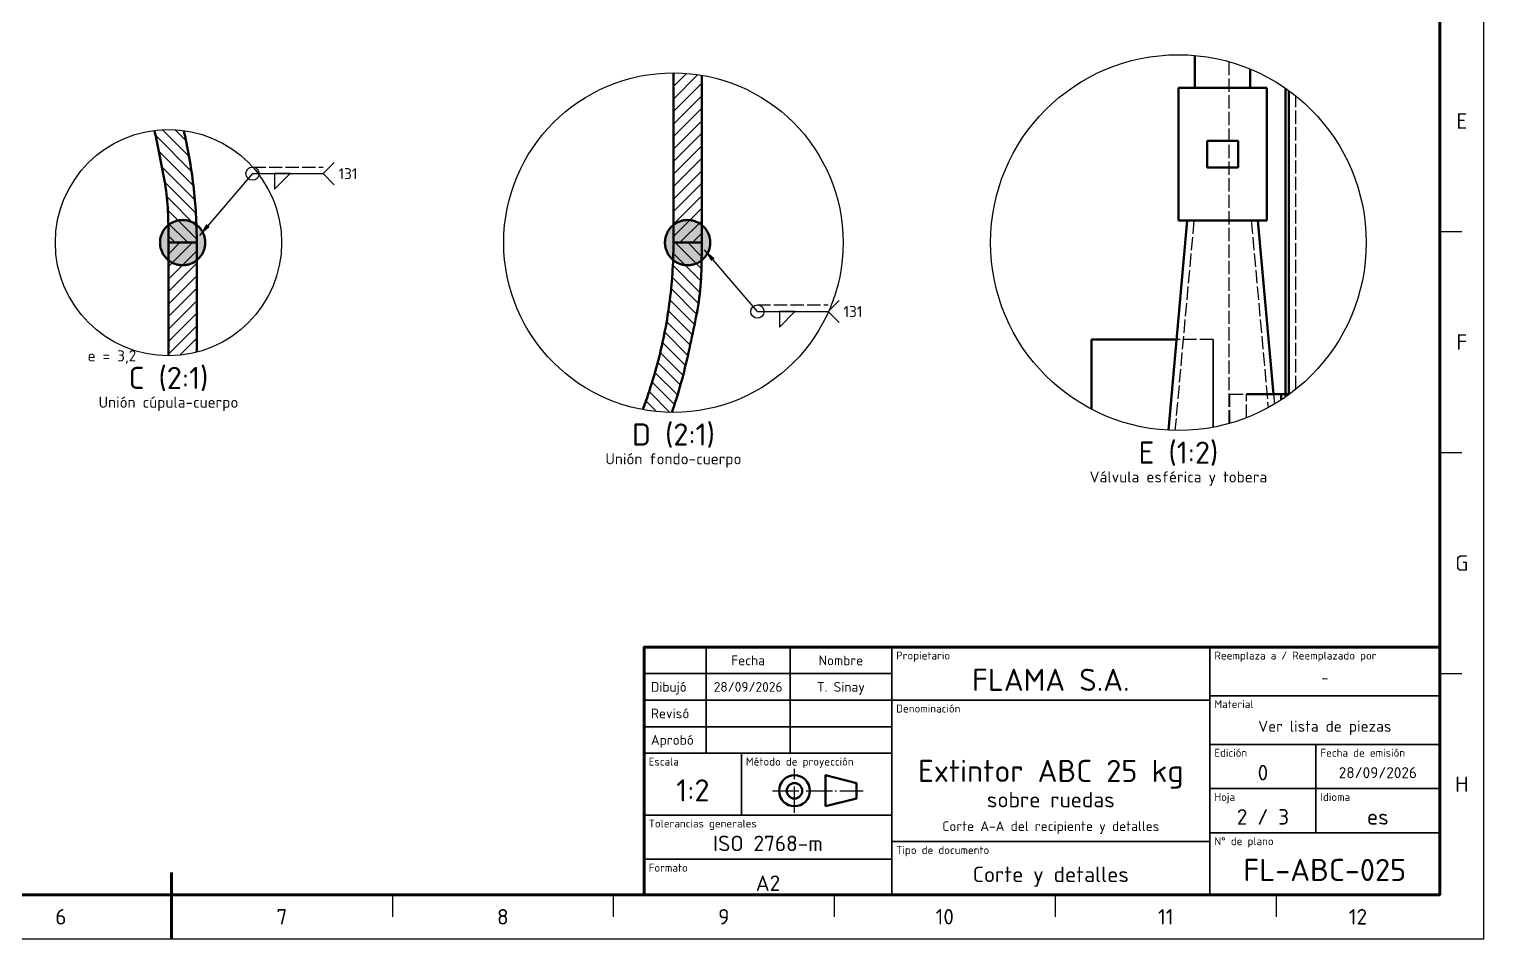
# Model space of a CAD drawing. Header units: millimetres. Extents: x 0 to 594, y 0 to 420.
# Drawn here: x 264.8 to 594, y 0 to 205.8 of the extents above; entities that cross this region are included whole.
import ezdxf
from ezdxf.enums import TextEntityAlignment as Align

# ---------------------------------------------------------------- set-up
doc = ezdxf.new("R2010")
doc.units = ezdxf.units.MM
doc.linetypes.add('ISO02-TRAZOS', pattern=[3.75, 3, -0.75])
doc.linetypes.add('ISO04-TRAZO-PUNTO', pattern=[7.625, 6, -0.75, 0.125, -0.75])
for name, color, linetype, lineweight in [('01-VISIBLE', 7, 'CONTINUOUS', 50), ('02-OCULTA', 4, 'ISO02-TRAZOS', 25), ('03-EJE', 1, 'ISO04-TRAZO-PUNTO', 25), ('05-RAYADO', 8, 'CONTINUOUS', 25), ('06-TEXTO', 7, 'CONTINUOUS', 25), ('07-RECUADRO', 7, 'CONTINUOUS', 70), ('08-FINA', 5, 'CONTINUOUS', 25), ('10-ROTULO', 7, 'CONTINUOUS', 35), ('11-TEXTO-ROTULO', 7, 'CONTINUOUS', 25), ('12-SOLDADURA', 6, 'CONTINUOUS', 25)]:
    doc.layers.add(name, color=color, linetype=linetype, lineweight=lineweight)
doc.styles.add('ISO3098', font='isocpeur.ttf')

msp = doc.modelspace()

# ---------------------------------------------------------------- hatches: boundary and pattern name
at = {"layer": '05-RAYADO'}
h = msp.add_hatch(dxfattribs=at)
h.set_pattern_fill('ANSI31', scale=0.62992)
h.paths.add_polyline_path([(417.005, 157.5), (410.605, 157.5), (410.605, 195.9), (411.547, 195.888), (412.489, 195.854), (413.43, 195.796), (414.369, 195.715), (415.306, 195.611), (416.239, 195.484), (417.005, 195.361)])
h = msp.add_hatch(dxfattribs=at)
h.set_pattern_fill('ANSI31', scale=0.62992, angle=90)
h.paths.add_polyline_path([(299.906, 182.35), (300.084, 181.561), (300.256, 180.771), (300.423, 179.98), (300.584, 179.188), (300.739, 178.394), (300.889, 177.6), (301.034, 176.804), (301.172, 176.008), (301.305, 175.21), (301.432, 174.412), (301.554, 173.612), (301.669, 172.812), (301.779, 172.011), (301.883, 171.209), (301.981, 170.407), (302.073, 169.603), (302.159, 168.799), (302.239, 167.995), (302.314, 167.19), (302.382, 166.384), (302.445, 165.578), (302.501, 164.772), (302.552, 163.965), (302.596, 163.157), (302.635, 162.35), (302.668, 161.542), (302.694, 160.734), (302.715, 159.925), (302.73, 159.117), (302.739, 158.309), (302.742, 157.5), (296.342, 157.5), (296.341, 158.284), (296.337, 159.067), (296.331, 159.851), (296.322, 160.635), (296.31, 161.418), (296.293, 162.202), (296.272, 162.985), (296.245, 163.768), (296.211, 164.551), (296.169, 165.334), (296.118, 166.116), (296.057, 166.897), (295.984, 167.677), (295.897, 168.456), (295.797, 169.233), (295.685, 170.009), (295.561, 170.783), (295.429, 171.555), (295.292, 172.327), (295.152, 173.098), (295.01, 173.869), (294.867, 174.639), (294.721, 175.409), (294.573, 176.179), (294.422, 176.948), (294.269, 177.716), (294.113, 178.484), (293.954, 179.252), (293.791, 180.018), (293.626, 180.784), (293.456, 181.549), (293.283, 182.314), (293.147, 182.899), (293.208, 182.907), (293.832, 182.977), (294.458, 183.031), (295.086, 183.069), (295.713, 183.092), (296.342, 183.1), (296.97, 183.092), (297.598, 183.069), (298.225, 183.031), (298.851, 182.977), (299.475, 182.907), (299.786, 182.865)])
h = msp.add_hatch(color=7, dxfattribs=at)
h.dxf.hatch_style = 1
h.paths.add_polyline_path([(304.646, 157.098), (304.599, 156.699), (304.52, 156.305), (304.411, 155.918), (304.272, 155.541), (304.104, 155.176), (303.907, 154.825), (303.684, 154.491), (303.435, 154.175), (303.162, 153.88), (302.867, 153.607), (302.551, 153.358), (302.217, 153.134), (301.866, 152.938), (301.501, 152.77), (301.124, 152.631), (300.737, 152.521), (300.343, 152.443), (299.943, 152.396), (299.542, 152.38), (299.14, 152.396), (298.741, 152.443), (298.346, 152.521), (297.959, 152.631), (297.582, 152.77), (297.217, 152.938), (296.866, 153.134), (296.532, 153.358), (296.216, 153.607), (295.921, 153.88), (295.648, 154.175), (295.399, 154.491), (295.176, 154.825), (294.98, 155.176), (294.811, 155.541), (294.672, 155.918), (294.563, 156.305), (294.485, 156.699), (294.437, 157.098), (294.422, 157.5), (294.437, 157.902), (294.485, 158.301), (294.563, 158.695), (294.672, 159.082), (294.811, 159.459), (294.98, 159.824), (295.176, 160.175), (295.399, 160.509), (295.648, 160.825), (295.921, 161.12), (296.216, 161.393), (296.532, 161.642), (296.866, 161.866), (297.217, 162.062), (297.582, 162.23), (297.959, 162.369), (298.346, 162.479), (298.741, 162.557), (299.14, 162.604), (299.542, 162.62), (299.943, 162.604), (300.343, 162.557), (300.737, 162.479), (301.124, 162.369), (301.501, 162.23), (301.866, 162.062), (302.217, 161.866), (302.551, 161.642), (302.867, 161.393), (303.162, 161.12), (303.435, 160.825), (303.684, 160.509), (303.907, 160.175), (304.104, 159.824), (304.272, 159.459), (304.411, 159.082), (304.52, 158.695), (304.599, 158.301), (304.646, 157.902), (304.662, 157.5)])
h = msp.add_hatch(color=7, dxfattribs=at)
h.dxf.hatch_style = 1
h.paths.add_polyline_path([(418.909, 157.098), (418.862, 156.699), (418.784, 156.305), (418.674, 155.918), (418.535, 155.541), (418.367, 155.176), (418.171, 154.825), (417.947, 154.491), (417.698, 154.175), (417.425, 153.88), (417.13, 153.607), (416.814, 153.358), (416.48, 153.134), (416.129, 152.938), (415.764, 152.77), (415.387, 152.631), (415, 152.521), (414.606, 152.443), (414.207, 152.396), (413.805, 152.38), (413.403, 152.396), (413.004, 152.443), (412.61, 152.521), (412.223, 152.631), (411.846, 152.77), (411.481, 152.938), (411.13, 153.134), (410.796, 153.358), (410.48, 153.607), (410.185, 153.88), (409.912, 154.175), (409.663, 154.491), (409.439, 154.825), (409.243, 155.176), (409.075, 155.541), (408.936, 155.918), (408.826, 156.305), (408.748, 156.699), (408.701, 157.098), (408.685, 157.5), (408.701, 157.902), (408.748, 158.301), (408.826, 158.695), (408.936, 159.082), (409.075, 159.459), (409.243, 159.824), (409.439, 160.175), (409.663, 160.509), (409.912, 160.825), (410.185, 161.12), (410.48, 161.393), (410.796, 161.642), (411.13, 161.866), (411.481, 162.062), (411.846, 162.23), (412.223, 162.369), (412.61, 162.479), (413.004, 162.557), (413.403, 162.604), (413.805, 162.62), (414.207, 162.604), (414.606, 162.557), (415, 162.479), (415.387, 162.369), (415.764, 162.23), (416.129, 162.062), (416.48, 161.866), (416.814, 161.642), (417.13, 161.393), (417.425, 161.12), (417.698, 160.825), (417.947, 160.509), (418.171, 160.175), (418.367, 159.824), (418.535, 159.459), (418.674, 159.082), (418.784, 158.695), (418.862, 158.301), (418.909, 157.902), (418.925, 157.5)])
h = msp.add_hatch(dxfattribs=at)
h.set_pattern_fill('ANSI31', scale=0.62992)
h.paths.add_polyline_path([(302.742, 157.5), (302.742, 132.715), (302.562, 132.667), (301.951, 132.522), (301.336, 132.392), (300.718, 132.277), (300.098, 132.177), (299.475, 132.093), (298.851, 132.023), (298.225, 131.969), (297.598, 131.931), (296.97, 131.908), (296.342, 131.9), (296.342, 157.5)])
h = msp.add_hatch(dxfattribs=at)
h.set_pattern_fill('ANSI31', scale=0.62992, angle=90)
h.paths.add_polyline_path([(417.004, 156.604), (417, 155.708), (416.993, 154.812), (416.982, 153.916), (416.967, 153.02), (416.948, 152.124), (416.922, 151.228), (416.89, 150.333), (416.849, 149.438), (416.799, 148.543), (416.737, 147.649), (416.661, 146.756), (416.57, 145.865), (416.462, 144.975), (416.336, 144.088), (416.193, 143.203), (416.036, 142.321), (415.869, 141.441), (415.697, 140.562), (415.522, 139.683), (415.346, 138.804), (415.167, 137.926), (414.987, 137.048), (414.804, 136.171), (414.618, 135.295), (414.428, 134.419), (414.236, 133.544), (414.04, 132.669), (413.84, 131.796), (413.636, 130.923), (413.428, 130.052), (413.215, 129.181), (412.997, 128.312), (412.774, 127.444), (412.546, 126.578), (412.311, 125.713), (412.069, 124.85), (411.821, 123.989), (411.565, 123.13), (411.3, 122.274), (411.028, 121.42), (410.748, 120.569), (410.46, 119.721), (410.244, 119.104), (409.663, 119.112), (408.721, 119.146), (407.78, 119.204), (406.841, 119.285), (405.904, 119.389), (404.971, 119.516), (404.04, 119.665), (403.659, 119.736), (403.745, 119.965), (404.045, 120.783), (404.338, 121.604), (404.625, 122.427), (404.906, 123.253), (405.181, 124.08), (405.449, 124.91), (405.711, 125.741), (405.967, 126.575), (406.215, 127.41), (406.458, 128.248), (406.694, 129.087), (406.923, 129.928), (407.146, 130.771), (407.362, 131.615), (407.572, 132.462), (407.774, 133.309), (407.971, 134.159), (408.16, 135.01), (408.343, 135.862), (408.518, 136.716), (408.687, 137.571), (408.849, 138.428), (409.004, 139.286), (409.153, 140.145), (409.294, 141.005), (409.428, 141.867), (409.555, 142.729), (409.675, 143.593), (409.787, 144.457), (409.893, 145.323), (409.991, 146.189), (410.082, 147.056), (410.166, 147.924), (410.242, 148.792), (410.311, 149.661), (410.373, 150.531), (410.427, 151.401), (410.475, 152.271), (410.515, 153.142), (410.547, 154.013), (410.572, 154.885), (410.591, 155.756), (410.601, 156.628), (410.605, 157.5), (417.005, 157.5)])
at = {"layer": '08-FINA'}
h = msp.add_hatch(color=7, dxfattribs=at)
h.dxf.hatch_style = 1
h.paths.add_polyline_path([(303.342, 159.1), (305.674, 161.052), (304.914, 161.703)])
h = msp.add_hatch(color=7, dxfattribs=at)
h.dxf.hatch_style = 1
h.paths.add_polyline_path([(417.605, 155.9), (419.178, 153.297), (419.937, 153.948)])

# ---------------------------------------------------------------- linework, layer by layer
at = {"layer": '01-VISIBLE'}
for points in [[(528.618, 199.831), (528.618, 192.5)], [(410.605, 157.5), (410.605, 195.9)], [(417.005, 157.5), (417.005, 195.361)], [(541.118, 196.77), (541.118, 192.5)], [(524.868, 162.5), (524.868, 192.5)], [(524.868, 192.5), (544.868, 192.5)], [(544.868, 162.5), (544.868, 192.5)], [(549.093, 123.2), (549.093, 192.417)], [(549.868, 123.2), (549.868, 191.866)], [(293.147, 182.899), (293.283, 182.314), (293.456, 181.549), (293.626, 180.784), (293.791, 180.018), (293.954, 179.252), (294.113, 178.484), (294.269, 177.716), (294.422, 176.948), (294.573, 176.179), (294.721, 175.409), (294.867, 174.639), (295.01, 173.869), (295.152, 173.098), (295.292, 172.327), (295.429, 171.555), (295.561, 170.783), (295.685, 170.009), (295.797, 169.233), (295.897, 168.456), (295.984, 167.677), (296.057, 166.897), (296.118, 166.116), (296.169, 165.334), (296.211, 164.551), (296.245, 163.768), (296.272, 162.985), (296.293, 162.202), (296.31, 161.418), (296.322, 160.635), (296.331, 159.851), (296.337, 159.067), (296.341, 158.284), (296.342, 157.5)], [(302.742, 157.5), (302.739, 158.309), (302.73, 159.117), (302.715, 159.925), (302.694, 160.734), (302.668, 161.542), (302.635, 162.35), (302.596, 163.157), (302.552, 163.965), (302.501, 164.772), (302.445, 165.578), (302.382, 166.384), (302.314, 167.19), (302.239, 167.995), (302.159, 168.799), (302.073, 169.603), (301.981, 170.407), (301.883, 171.209), (301.779, 172.011), (301.669, 172.812), (301.554, 173.612), (301.432, 174.412), (301.305, 175.21), (301.172, 176.008), (301.034, 176.804), (300.889, 177.6), (300.739, 178.394), (300.584, 179.188), (300.423, 179.98), (300.256, 180.771), (300.084, 181.561), (299.906, 182.35), (299.786, 182.865)], [(531.368, 180.5), (538.368, 180.5)], [(531.368, 174.5), (531.368, 180.5)], [(538.368, 174.5), (538.368, 180.5)], [(531.368, 174.5), (538.368, 174.5)], [(299.542, 162.62), (299.341, 162.616), (299.14, 162.604), (298.94, 162.585), (298.741, 162.557), (298.543, 162.522), (298.346, 162.479), (298.152, 162.428), (297.959, 162.369), (297.77, 162.304), (297.582, 162.23), (297.398, 162.15), (297.217, 162.062), (297.04, 161.967), (296.866, 161.866), (296.697, 161.757), (296.532, 161.642), (296.372, 161.521), (296.216, 161.393), (296.066, 161.26), (295.921, 161.12), (295.782, 160.975), (295.648, 160.825), (295.521, 160.67), (295.399, 160.509), (295.285, 160.345), (295.176, 160.175), (295.074, 160.002), (294.98, 159.824), (294.892, 159.644), (294.811, 159.459), (294.738, 159.272), (294.672, 159.082), (294.614, 158.89), (294.563, 158.695), (294.52, 158.499), (294.485, 158.301), (294.457, 158.102), (294.437, 157.902), (294.426, 157.701), (294.422, 157.5), (294.426, 157.299), (294.437, 157.098), (294.457, 156.898), (294.485, 156.699), (294.52, 156.501), (294.563, 156.305), (294.614, 156.11), (294.672, 155.918), (294.738, 155.728), (294.811, 155.541), (294.892, 155.356), (294.98, 155.176), (295.074, 154.998), (295.176, 154.825), (295.285, 154.655), (295.399, 154.491), (295.521, 154.33), (295.648, 154.175), (295.782, 154.025), (295.921, 153.88), (296.066, 153.74), (296.216, 153.607), (296.372, 153.479), (296.532, 153.358), (296.697, 153.243), (296.866, 153.134), (297.04, 153.033), (297.217, 152.938), (297.398, 152.85), (297.582, 152.77), (297.77, 152.696), (297.959, 152.631), (298.152, 152.572), (298.346, 152.521), (298.543, 152.478), (298.741, 152.443), (298.94, 152.415), (299.14, 152.396), (299.341, 152.384), (299.542, 152.38)], [(304.662, 157.5), (304.658, 157.701), (304.646, 157.902), (304.626, 158.102), (304.599, 158.301), (304.563, 158.499), (304.52, 158.695), (304.469, 158.89), (304.411, 159.082), (304.345, 159.272), (304.272, 159.459), (304.191, 159.644), (304.104, 159.824), (304.009, 160.002), (303.907, 160.175), (303.799, 160.345), (303.684, 160.509), (303.562, 160.67), (303.435, 160.825), (303.301, 160.975), (303.162, 161.12), (303.017, 161.26), (302.867, 161.393), (302.711, 161.521), (302.551, 161.642), (302.386, 161.757), (302.217, 161.866), (302.043, 161.967), (301.866, 162.062), (301.685, 162.15), (301.501, 162.23), (301.314, 162.304), (301.124, 162.369), (300.931, 162.428), (300.737, 162.479), (300.541, 162.522), (300.343, 162.557), (300.143, 162.585), (299.943, 162.604), (299.743, 162.616), (299.542, 162.62)], [(413.805, 162.62), (413.604, 162.616), (413.403, 162.604), (413.203, 162.585), (413.004, 162.557), (412.806, 162.522), (412.61, 162.479), (412.415, 162.428), (412.223, 162.369), (412.033, 162.304), (411.846, 162.23), (411.661, 162.15), (411.481, 162.062), (411.303, 161.967), (411.13, 161.866), (410.96, 161.757), (410.796, 161.642), (410.635, 161.521), (410.48, 161.393), (410.33, 161.26), (410.185, 161.12), (410.045, 160.975), (409.912, 160.825), (409.784, 160.67), (409.663, 160.509), (409.548, 160.345), (409.439, 160.175), (409.338, 160.002), (409.243, 159.824), (409.155, 159.644), (409.075, 159.459), (409.001, 159.272), (408.936, 159.082), (408.877, 158.89), (408.826, 158.695), (408.783, 158.499), (408.748, 158.301), (408.72, 158.102), (408.701, 157.902), (408.689, 157.701), (408.685, 157.5), (408.689, 157.299), (408.701, 157.098), (408.72, 156.898), (408.748, 156.699), (408.783, 156.501), (408.826, 156.305), (408.877, 156.11), (408.936, 155.918), (409.001, 155.728), (409.075, 155.541), (409.155, 155.356), (409.243, 155.176), (409.338, 154.998), (409.439, 154.825), (409.548, 154.655), (409.663, 154.491), (409.784, 154.33), (409.912, 154.175), (410.045, 154.025), (410.185, 153.88), (410.33, 153.74), (410.48, 153.607), (410.635, 153.479), (410.796, 153.358), (410.96, 153.243), (411.13, 153.134), (411.303, 153.033), (411.481, 152.938), (411.661, 152.85), (411.846, 152.77), (412.033, 152.696), (412.223, 152.631), (412.415, 152.572), (412.61, 152.521), (412.806, 152.478), (413.004, 152.443), (413.203, 152.415), (413.403, 152.396), (413.604, 152.384), (413.805, 152.38)], [(418.925, 157.5), (418.921, 157.701), (418.909, 157.902), (418.89, 158.102), (418.862, 158.301), (418.827, 158.499), (418.784, 158.695), (418.733, 158.89), (418.674, 159.082), (418.609, 159.272), (418.535, 159.459), (418.455, 159.644), (418.367, 159.824), (418.272, 160.002), (418.171, 160.175), (418.062, 160.345), (417.947, 160.509), (417.826, 160.67), (417.698, 160.825), (417.565, 160.975), (417.425, 161.12), (417.28, 161.26), (417.13, 161.393), (416.975, 161.521), (416.814, 161.642), (416.65, 161.757), (416.48, 161.866), (416.307, 161.967), (416.129, 162.062), (415.949, 162.15), (415.764, 162.23), (415.577, 162.304), (415.387, 162.369), (415.195, 162.428), (415, 162.479), (414.804, 162.522), (414.606, 162.557), (414.407, 162.585), (414.207, 162.604), (414.006, 162.616), (413.805, 162.62)], [(526.868, 162.5), (522.599, 115.062)], [(524.868, 162.5), (544.868, 162.5)], [(542.868, 162.5), (546.405, 123.2)], [(302.742, 157.5), (296.342, 157.5)], [(296.342, 131.9), (296.342, 157.5)], [(296.342, 157.5), (302.742, 157.5)], [(299.542, 152.38), (299.743, 152.384), (299.943, 152.396), (300.143, 152.415), (300.343, 152.443), (300.541, 152.478), (300.737, 152.521), (300.931, 152.572), (301.124, 152.631), (301.314, 152.696), (301.501, 152.77), (301.685, 152.85), (301.866, 152.938), (302.043, 153.033), (302.217, 153.134), (302.386, 153.243), (302.551, 153.358), (302.711, 153.479), (302.867, 153.607), (303.017, 153.74), (303.162, 153.88), (303.301, 154.025), (303.435, 154.175), (303.562, 154.33), (303.684, 154.491), (303.799, 154.655), (303.907, 154.825), (304.009, 154.998), (304.104, 155.176), (304.191, 155.356), (304.272, 155.541), (304.345, 155.728), (304.411, 155.918), (304.469, 156.11), (304.52, 156.305), (304.563, 156.501), (304.599, 156.699), (304.626, 156.898), (304.646, 157.098), (304.658, 157.299), (304.662, 157.5)], [(302.742, 132.715), (302.742, 157.5)], [(410.605, 157.5), (410.601, 156.628), (410.591, 155.756), (410.572, 154.885), (410.547, 154.013), (410.515, 153.142), (410.475, 152.271), (410.427, 151.401), (410.373, 150.531), (410.311, 149.661), (410.242, 148.792), (410.166, 147.924), (410.082, 147.056), (409.991, 146.189), (409.893, 145.323), (409.787, 144.457), (409.675, 143.593), (409.555, 142.729), (409.428, 141.867), (409.294, 141.005), (409.153, 140.145), (409.004, 139.286), (408.849, 138.428), (408.687, 137.571), (408.518, 136.716), (408.343, 135.862), (408.16, 135.01), (407.971, 134.159), (407.774, 133.309), (407.572, 132.462), (407.362, 131.615), (407.146, 130.771), (406.923, 129.928), (406.694, 129.087), (406.458, 128.248), (406.215, 127.41), (405.967, 126.575), (405.711, 125.741), (405.449, 124.91), (405.181, 124.08), (404.906, 123.253), (404.625, 122.427), (404.338, 121.604), (404.045, 120.783), (403.745, 119.965), (403.659, 119.736)], [(410.244, 119.104), (410.46, 119.721), (410.748, 120.569), (411.028, 121.42), (411.3, 122.274), (411.565, 123.13), (411.821, 123.989), (412.069, 124.85), (412.311, 125.713), (412.546, 126.578), (412.774, 127.444), (412.997, 128.312), (413.215, 129.181), (413.428, 130.052), (413.636, 130.923), (413.84, 131.796), (414.04, 132.669), (414.236, 133.544), (414.428, 134.419), (414.618, 135.295), (414.804, 136.171), (414.987, 137.048), (415.167, 137.926), (415.346, 138.804), (415.522, 139.683), (415.697, 140.562), (415.869, 141.441), (416.036, 142.321), (416.193, 143.203), (416.336, 144.088), (416.462, 144.975), (416.57, 145.865), (416.661, 146.756), (416.737, 147.649), (416.799, 148.543), (416.849, 149.438), (416.89, 150.333), (416.922, 151.228), (416.948, 152.124), (416.967, 153.02), (416.982, 153.916), (416.993, 154.812), (417, 155.708), (417.004, 156.604), (417.005, 157.5)], [(417.005, 157.5), (410.605, 157.5)], [(417.005, 157.5), (410.605, 157.5)], [(413.805, 152.38), (414.006, 152.384), (414.207, 152.396), (414.407, 152.415), (414.606, 152.443), (414.804, 152.478), (415, 152.521), (415.195, 152.572), (415.387, 152.631), (415.577, 152.696), (415.764, 152.77), (415.949, 152.85), (416.129, 152.938), (416.307, 153.033), (416.48, 153.134), (416.65, 153.243), (416.814, 153.358), (416.975, 153.479), (417.13, 153.607), (417.28, 153.74), (417.425, 153.88), (417.565, 154.025), (417.698, 154.175), (417.826, 154.33), (417.947, 154.491), (418.062, 154.655), (418.171, 154.825), (418.272, 154.998), (418.367, 155.176), (418.455, 155.356), (418.535, 155.541), (418.609, 155.728), (418.674, 155.918), (418.733, 156.11), (418.784, 156.305), (418.827, 156.501), (418.862, 156.699), (418.89, 156.898), (418.909, 157.098), (418.921, 157.299), (418.925, 157.5)], [(505.243, 119.806), (505.243, 119.825), (505.243, 120.2), (505.243, 120.575), (505.243, 120.95), (505.243, 121.325), (505.243, 121.7), (505.243, 122.075), (505.243, 122.45), (505.243, 122.825), (505.243, 123.2), (505.243, 123.575), (505.243, 123.95), (505.243, 124.325), (505.243, 124.7), (505.243, 125.075), (505.243, 125.45), (505.243, 125.825), (505.243, 126.2), (505.243, 126.575), (505.243, 126.95), (505.243, 127.325), (505.243, 127.7), (505.243, 128.075), (505.243, 128.45), (505.243, 128.825), (505.243, 129.2), (505.243, 129.575), (505.243, 129.95), (505.243, 130.325), (505.243, 130.7), (505.243, 131.075), (505.243, 131.45), (505.243, 131.825), (505.243, 132.2), (505.243, 132.575), (505.243, 132.95), (505.243, 133.325), (505.243, 133.7), (505.243, 134.075), (505.243, 134.45), (505.243, 134.825), (505.243, 135.2), (505.243, 135.575)], [(524.445, 135.575), (505.243, 135.575)], [(540.243, 123.2), (548.143, 123.2)], [(548.143, 123.2), (548.394, 123.2), (548.645, 123.2), (548.896, 123.2), (549.147, 123.2), (549.397, 123.2), (549.648, 123.2), (549.899, 123.2), (549.959, 123.2)], [(548.143, 121.944), (548.143, 123.2)]]:
    msp.add_lwpolyline(points, dxfattribs=at)
msp.add_lwpolyline([(445, 30), (452, 31.75), (452, 35.25), (445, 37)], close=True, dxfattribs=at)
for radius in [3.5, 1.75]:
    msp.add_circle((438, 33.5), radius, dxfattribs=at)
at = {"layer": '02-OCULTA'}
for points in [[(536.393, 116.595), (536.393, 198.405)], [(524.868, 162.5), (524.868, 192.5)], [(524.868, 192.5), (544.868, 192.5)], [(541.118, 192.5), (540.868, 192.5), (540.618, 192.5), (540.368, 192.5), (540.118, 192.5), (539.868, 192.5), (539.618, 192.5), (539.368, 192.5), (539.118, 192.5), (538.868, 192.5), (538.618, 192.5), (538.368, 192.5), (538.118, 192.5), (537.868, 192.5), (537.618, 192.5), (537.368, 192.5), (537.118, 192.5), (536.868, 192.5), (536.618, 192.5), (536.368, 192.5), (536.118, 192.5), (535.868, 192.5), (535.618, 192.5), (535.368, 192.5), (535.118, 192.5), (534.868, 192.5), (534.618, 192.5), (534.368, 192.5), (534.118, 192.5), (533.868, 192.5), (533.618, 192.5), (533.368, 192.5), (533.118, 192.5), (532.868, 192.5), (532.618, 192.5), (532.368, 192.5), (532.118, 192.5), (531.868, 192.5), (531.618, 192.5), (531.368, 192.5), (531.118, 192.5), (530.868, 192.5), (530.618, 192.5), (530.368, 192.5), (530.118, 192.5), (529.868, 192.5), (529.618, 192.5), (529.368, 192.5), (529.118, 192.5), (528.868, 192.5), (528.618, 192.5)], [(528.618, 192.5), (528.868, 192.5), (529.118, 192.5), (529.368, 192.5), (529.618, 192.5), (529.868, 192.5), (530.118, 192.5), (530.368, 192.5), (530.618, 192.5), (530.868, 192.5), (531.118, 192.5), (531.368, 192.5), (531.618, 192.5), (531.868, 192.5), (532.118, 192.5), (532.368, 192.5), (532.618, 192.5), (532.868, 192.5), (533.118, 192.5), (533.368, 192.5), (533.618, 192.5), (533.868, 192.5), (534.118, 192.5), (534.368, 192.5), (534.618, 192.5), (534.868, 192.5), (535.118, 192.5), (535.368, 192.5), (535.618, 192.5), (535.868, 192.5), (536.118, 192.5), (536.368, 192.5), (536.618, 192.5), (536.868, 192.5), (537.118, 192.5), (537.368, 192.5), (537.618, 192.5), (537.868, 192.5), (538.118, 192.5), (538.368, 192.5), (538.618, 192.5), (538.868, 192.5), (539.118, 192.5), (539.368, 192.5), (539.618, 192.5), (539.868, 192.5), (540.118, 192.5), (540.368, 192.5), (540.618, 192.5), (540.868, 192.5), (541.118, 192.5)], [(544.868, 162.5), (544.868, 192.5)], [(551.468, 124.358), (551.468, 190.642)], [(531.368, 180.5), (538.368, 180.5)], [(531.368, 174.5), (531.368, 180.5)], [(538.368, 174.5), (538.368, 180.5)], [(531.368, 174.5), (538.368, 174.5)], [(528.368, 162.5), (524.094, 115.01)], [(524.868, 162.5), (544.868, 162.5)], [(526.868, 162.5), (527.118, 162.5), (527.368, 162.5), (527.618, 162.5), (527.868, 162.5), (528.118, 162.5), (528.368, 162.5), (528.618, 162.5), (528.868, 162.5), (529.118, 162.5), (529.368, 162.5), (529.618, 162.5), (529.868, 162.5), (530.118, 162.5), (530.368, 162.5), (530.618, 162.5), (530.868, 162.5), (531.118, 162.5), (531.368, 162.5), (531.618, 162.5), (531.868, 162.5), (532.118, 162.5), (532.368, 162.5), (532.618, 162.5), (532.868, 162.5), (533.118, 162.5), (533.368, 162.5), (533.618, 162.5), (533.868, 162.5), (534.118, 162.5), (534.368, 162.5), (534.618, 162.5), (534.868, 162.5), (535.118, 162.5), (535.368, 162.5), (535.618, 162.5), (535.868, 162.5), (536.118, 162.5), (536.368, 162.5), (536.618, 162.5), (536.868, 162.5), (537.118, 162.5), (537.368, 162.5), (537.618, 162.5), (537.868, 162.5), (538.118, 162.5), (538.368, 162.5), (538.618, 162.5), (538.868, 162.5), (539.118, 162.5), (539.368, 162.5), (539.618, 162.5), (539.868, 162.5), (540.118, 162.5), (540.368, 162.5), (540.618, 162.5), (540.868, 162.5), (541.118, 162.5), (541.368, 162.5), (541.618, 162.5), (541.868, 162.5), (542.118, 162.5), (542.368, 162.5), (542.618, 162.5), (542.868, 162.5)], [(542.868, 162.5), (542.618, 162.5), (542.368, 162.5), (542.118, 162.5), (541.868, 162.5), (541.618, 162.5), (541.368, 162.5), (541.118, 162.5), (540.868, 162.5), (540.618, 162.5), (540.368, 162.5), (540.118, 162.5), (539.868, 162.5), (539.618, 162.5), (539.368, 162.5), (539.118, 162.5), (538.868, 162.5), (538.618, 162.5), (538.368, 162.5), (538.118, 162.5), (537.868, 162.5), (537.618, 162.5), (537.368, 162.5), (537.118, 162.5), (536.868, 162.5), (536.618, 162.5), (536.368, 162.5), (536.118, 162.5), (535.868, 162.5), (535.618, 162.5), (535.368, 162.5), (535.118, 162.5), (534.868, 162.5), (534.618, 162.5), (534.368, 162.5), (534.118, 162.5), (533.868, 162.5), (533.618, 162.5), (533.368, 162.5), (533.118, 162.5), (532.868, 162.5), (532.618, 162.5), (532.368, 162.5), (532.118, 162.5), (531.868, 162.5), (531.618, 162.5), (531.368, 162.5), (531.118, 162.5), (530.868, 162.5), (530.618, 162.5), (530.368, 162.5), (530.118, 162.5), (529.868, 162.5), (529.618, 162.5), (529.368, 162.5), (529.118, 162.5), (528.868, 162.5), (528.618, 162.5), (528.368, 162.5), (528.118, 162.5), (527.868, 162.5), (527.618, 162.5), (527.368, 162.5), (527.118, 162.5), (526.868, 162.5)], [(528.368, 162.5), (528.618, 162.5), (528.868, 162.5), (529.118, 162.5), (529.368, 162.5), (529.618, 162.5), (529.868, 162.5), (530.118, 162.5), (530.368, 162.5), (530.618, 162.5), (530.868, 162.5), (531.118, 162.5), (531.368, 162.5), (531.618, 162.5), (531.868, 162.5), (532.118, 162.5), (532.368, 162.5), (532.618, 162.5), (532.868, 162.5), (533.118, 162.5), (533.368, 162.5), (533.618, 162.5), (533.868, 162.5), (534.118, 162.5), (534.368, 162.5), (534.618, 162.5), (534.868, 162.5), (535.118, 162.5), (535.368, 162.5), (535.618, 162.5), (535.868, 162.5), (536.118, 162.5), (536.368, 162.5), (536.618, 162.5), (536.868, 162.5), (537.118, 162.5), (537.368, 162.5), (537.618, 162.5), (537.868, 162.5), (538.118, 162.5), (538.368, 162.5), (538.618, 162.5), (538.868, 162.5), (539.118, 162.5), (539.368, 162.5), (539.618, 162.5), (539.868, 162.5), (540.118, 162.5), (540.368, 162.5), (540.618, 162.5), (540.868, 162.5), (541.118, 162.5), (541.368, 162.5)], [(541.368, 162.5), (541.118, 162.5), (540.868, 162.5), (540.618, 162.5), (540.368, 162.5), (540.118, 162.5), (539.868, 162.5), (539.618, 162.5), (539.368, 162.5), (539.118, 162.5), (538.868, 162.5), (538.618, 162.5), (538.368, 162.5), (538.118, 162.5), (537.868, 162.5), (537.618, 162.5), (537.368, 162.5), (537.118, 162.5), (536.868, 162.5), (536.618, 162.5), (536.368, 162.5), (536.118, 162.5), (535.868, 162.5), (535.618, 162.5), (535.368, 162.5), (535.118, 162.5), (534.868, 162.5), (534.618, 162.5), (534.368, 162.5), (534.118, 162.5), (533.868, 162.5), (533.618, 162.5), (533.368, 162.5), (533.118, 162.5), (532.868, 162.5), (532.618, 162.5), (532.368, 162.5), (532.118, 162.5), (531.868, 162.5), (531.618, 162.5), (531.368, 162.5), (531.118, 162.5), (530.868, 162.5), (530.618, 162.5), (530.368, 162.5), (530.118, 162.5), (529.868, 162.5), (529.618, 162.5), (529.368, 162.5), (529.118, 162.5), (528.868, 162.5), (528.618, 162.5), (528.368, 162.5)], [(541.368, 162.5), (545.178, 120.17)], [(505.243, 135.575), (505.243, 135.2), (505.243, 134.825), (505.243, 134.45), (505.243, 134.075), (505.243, 133.7), (505.243, 133.325), (505.243, 132.95), (505.243, 132.575), (505.243, 132.2), (505.243, 131.825), (505.243, 131.45), (505.243, 131.075), (505.243, 130.7), (505.243, 130.325), (505.243, 129.95), (505.243, 129.575), (505.243, 129.2), (505.243, 128.825), (505.243, 128.45), (505.243, 128.075), (505.243, 127.7), (505.243, 127.325), (505.243, 126.95), (505.243, 126.575), (505.243, 126.2), (505.243, 125.825), (505.243, 125.45), (505.243, 125.075), (505.243, 124.7), (505.243, 124.325), (505.243, 123.95), (505.243, 123.575), (505.243, 123.2), (505.243, 122.825), (505.243, 122.45), (505.243, 122.075), (505.243, 121.7), (505.243, 121.325), (505.243, 120.95), (505.243, 120.575), (505.243, 120.2), (505.243, 119.825), (505.243, 119.806)], [(532.743, 135.575), (524.445, 135.575)], [(532.743, 115.739), (532.743, 115.805), (532.743, 116.055), (532.743, 116.305), (532.743, 116.555), (532.743, 116.806), (532.743, 117.056), (532.743, 117.306), (532.743, 117.557), (532.743, 117.807), (532.743, 118.057), (532.743, 118.307), (532.743, 118.558), (532.743, 118.808), (532.743, 119.058), (532.743, 119.308), (532.743, 119.559), (532.743, 119.809), (532.743, 120.059), (532.743, 120.309), (532.743, 120.56), (532.743, 120.81), (532.743, 121.06), (532.743, 121.31), (532.743, 121.561), (532.743, 121.811), (532.743, 122.061), (532.743, 122.311), (532.743, 122.562), (532.743, 122.812), (532.743, 123.062), (532.743, 123.312), (532.743, 123.563), (532.743, 123.813), (532.743, 124.063), (532.743, 124.313), (532.743, 124.564), (532.743, 124.814), (532.743, 125.064), (532.743, 125.314), (532.743, 125.565), (532.743, 125.815), (532.743, 126.065), (532.743, 126.315), (532.743, 126.566), (532.743, 126.816), (532.743, 127.066), (532.743, 127.317), (532.743, 127.567), (532.743, 127.817), (532.743, 128.067), (532.743, 128.318), (532.743, 128.568), (532.743, 128.818), (532.743, 129.068), (532.743, 129.319), (532.743, 129.569), (532.743, 129.819), (532.743, 130.069), (532.743, 130.32), (532.743, 130.57), (532.743, 130.82), (532.743, 131.07), (532.743, 131.321), (532.743, 131.571), (532.743, 131.821), (532.743, 132.071), (532.743, 132.322), (532.743, 132.572), (532.743, 132.822), (532.743, 133.072), (532.743, 133.323), (532.743, 133.573), (532.743, 133.823), (532.743, 134.073), (532.743, 134.324), (532.743, 134.574), (532.743, 134.824), (532.743, 135.074), (532.743, 135.325), (532.743, 135.575)], [(532.743, 135.575), (532.743, 135.2), (532.743, 134.825), (532.743, 134.45), (532.743, 134.075), (532.743, 133.7), (532.743, 133.325), (532.743, 132.95), (532.743, 132.575), (532.743, 132.2), (532.743, 131.825), (532.743, 131.45), (532.743, 131.075), (532.743, 130.7), (532.743, 130.325), (532.743, 129.95), (532.743, 129.575), (532.743, 129.2), (532.743, 128.825), (532.743, 128.45), (532.743, 128.075), (532.743, 127.7), (532.743, 127.325), (532.743, 126.95), (532.743, 126.575), (532.743, 126.2), (532.743, 125.825), (532.743, 125.45), (532.743, 125.075), (532.743, 124.7), (532.743, 124.325), (532.743, 123.95), (532.743, 123.575), (532.743, 123.2), (532.743, 122.825), (532.743, 122.45), (532.743, 122.075), (532.743, 121.7), (532.743, 121.325), (532.743, 120.95), (532.743, 120.575), (532.743, 120.2), (532.743, 119.825), (532.743, 119.45), (532.743, 119.075), (532.743, 118.7), (532.743, 118.325), (532.743, 117.95), (532.743, 117.575), (532.743, 117.2), (532.743, 116.825), (532.743, 116.45), (532.743, 116.075), (532.743, 115.739)], [(536.493, 123.2), (548.993, 123.2)], [(536.493, 123.2), (540.243, 123.2)], [(536.493, 116.624), (536.493, 123.2)], [(536.493, 116.624), (536.493, 123.2)], [(540.243, 117.88), (540.243, 123.2)], [(540.243, 117.88), (540.243, 123.2)], [(546.405, 123.2), (546.605, 120.981)], [(549.959, 123.2), (549.693, 123.2), (549.343, 123.2), (548.993, 123.2)], [(548.993, 122.515), (548.993, 123.2)], [(548.993, 122.515), (548.993, 123.2)], [(549.093, 122.583), (549.093, 123.2)], [(549.868, 123.134), (549.868, 123.2)]]:
    msp.add_lwpolyline(points, dxfattribs=at)
at = {"layer": '03-EJE'}
for p, q in [((438, 28.5), (438, 38.5)), ((433, 33.5), (453.5, 33.5))]:
    msp.add_line(p, q, dxfattribs=at)
at = {"layer": '07-RECUADRO'}
msp.add_line((297, 0), (297, 15), dxfattribs=at)
for points in [[(20, 10), (584, 10), (584, 410), (20, 410)], [(404, 10), (584, 10), (584, 66), (404, 66)]]:
    msp.add_lwpolyline(points, close=True, dxfattribs=at)
at = {"layer": '08-FINA'}
for p, q in [((584, 160), (589, 160)), ((584, 110), (589, 110)), ((584, 60), (589, 60)), ((347, 10), (347, 5)), ((397, 10), (397, 5)), ((447, 10), (447, 5)), ((497, 10), (497, 5)), ((547, 10), (547, 5))]:
    msp.add_line(p, q, dxfattribs=at)
msp.add_lwpolyline([(0, 0), (594, 0), (594, 420), (0, 420)], close=True, dxfattribs=at)
for centre, radius in [((524.868, 157.5), 42.5), ((410.605, 157.5), 38.4), ((296.342, 157.5), 25.6)]:
    msp.add_circle(centre, radius, dxfattribs=at)
at = {"layer": '10-ROTULO'}
for points in [[(404, 60), (418, 60), (418, 66), (404, 66)], [(418, 60), (437, 60), (437, 66), (418, 66)], [(437, 60), (460, 60), (460, 66), (437, 66)], [(460, 54), (532, 54), (532, 66), (460, 66)], [(532, 55), (584, 55), (584, 66), (532, 66)], [(404, 54), (418, 54), (418, 60), (404, 60)], [(418, 54), (437, 54), (437, 60), (418, 60)], [(437, 54), (460, 54), (460, 60), (437, 60)], [(404, 48), (418, 48), (418, 54), (404, 54)], [(418, 48), (437, 48), (437, 54), (418, 54)], [(437, 48), (460, 48), (460, 54), (437, 54)], [(460, 22), (532, 22), (532, 54), (460, 54)], [(532, 44), (584, 44), (584, 55), (532, 55)], [(404, 42), (418, 42), (418, 48), (404, 48)], [(418, 42), (437, 42), (437, 48), (418, 48)], [(437, 42), (460, 42), (460, 48), (437, 48)], [(532, 34), (556, 34), (556, 44), (532, 44)], [(556, 34), (584, 34), (584, 44), (556, 44)], [(404, 28), (426, 28), (426, 42), (404, 42)], [(426, 28), (460, 28), (460, 42), (426, 42)], [(532, 24), (556, 24), (556, 34), (532, 34)], [(556, 24), (584, 24), (584, 34), (556, 34)], [(404, 18), (460, 18), (460, 28), (404, 28)], [(532, 10), (584, 10), (584, 24), (532, 24)], [(460, 10), (532, 10), (532, 22), (460, 22)], [(404, 10), (460, 10), (460, 18), (404, 18)]]:
    msp.add_lwpolyline(points, close=True, dxfattribs=at)
at = {"layer": '12-SOLDADURA', "linetype": 'ISO02-TRAZOS'}
for p, q in [((315.342, 174.6), (331.342, 174.6)), ((429.605, 143.4), (445.605, 143.4))]:
    msp.add_line(p, q, dxfattribs=at)
at = {"layer": '12-SOLDADURA'}
for p, q in [((331.342, 173.1), (333.842, 175.6)), ((315.342, 173.1), (303.342, 159.1)), ((315.342, 173.1), (331.342, 173.1)), ((331.342, 173.1), (333.842, 170.6)), ((429.605, 141.9), (417.605, 155.9)), ((429.605, 141.9), (445.605, 141.9)), ((445.605, 141.9), (448.105, 144.4)), ((445.605, 141.9), (448.105, 139.4))]:
    msp.add_line(p, q, dxfattribs=at)
for points in [[(320.342, 173.1), (320.342, 169.6), (323.842, 173.1)], [(434.605, 141.9), (434.605, 138.4), (438.105, 141.9)]]:
    msp.add_lwpolyline(points, close=True, dxfattribs=at)
for centre in [(315.342, 173.1), (429.605, 141.9)]:
    msp.add_circle(centre, 1.5, dxfattribs=at)

# ---------------------------------------------------------------- texts
at = {"layer": '06-TEXTO', "style": 'ISO3098'}
for s, height, p in [('E', 3.5, (589, 185)), ('F', 3.5, (589, 135)), ('e = 3,2', 2.5, (283.542, 131.9)), ('C (2:1)', 5, (296.342, 126.9)), ('Unión cúpula-cuerpo', 2.5, (296.342, 121.4)), ('D (2:1)', 5, (410.605, 114.1)), ('E (1:2)', 5, (524.868, 110)), ('Unión fondo-cuerpo', 2.5, (410.605, 108.6)), ('Válvula esférica y tobera', 2.5, (524.868, 104.5)), ('G', 3.5, (589, 85)), ('H', 3.5, (589, 35)), ('6', 3.5, (272, 5)), ('7', 3.5, (322, 5)), ('8', 3.5, (372, 5)), ('9', 3.5, (422, 5)), ('10', 3.5, (472, 5)), ('11', 3.5, (522, 5)), ('12', 3.5, (565.5, 5))]:
    msp.add_text(s, height=height, dxfattribs=at).set_placement(p, align=Align.MIDDLE_CENTER)
at = {"layer": '11-TEXTO-ROTULO', "style": 'ISO3098'}
for s, height, p in [('Fecha', 2.2, (427.5, 63)), ('Nombre', 2.2, (448.5, 63)), ('FLAMA S.A.', 5, (496, 58.6)), ('28/09/2026', 2.2, (427.5, 57)), ('T. Sinay', 2.2, (448.5, 57)), ('-', 2.5, (558, 59.1)), ('Ver lista de piezas', 2.5, (558, 48.1)), ('Extintor ABC 25 kg', 5, (496, 38)), ('0', 3.5, (544, 37.6)), ('28/09/2026', 2.5, (570, 37.6)), ('1:2', 5, (415, 33.6)), ('sobre ruedas', 3.5, (496, 31.5)), ('Corte A-A del recipiente y detalles', 2.2, (496, 25.5)), ('2 / 3', 3.5, (544, 27.6)), ('es', 3.5, (570, 27.6)), ('ISO 2768-m', 3.5, (432, 21.6)), ('FL-ABC-025', 5, (558, 15.6)), ('A2', 3.5, (432, 12.6)), ('Corte y detalles', 3.5, (496, 14.6))]:
    msp.add_text(s, height=height, dxfattribs=at).set_placement(p, align=Align.MIDDLE_CENTER)
for s, p in [('Propietario', (461, 65)), ('Reemplaza a / Reemplazado por', (533, 65)), ('Denominación', (461, 53)), ('Material', (533, 54)), ('Edición', (533, 43)), ('Fecha de emisión', (557, 43)), ('Escala', (405, 41)), ('Método de proyección', (427, 41)), ('Hoja', (533, 33)), ('Idioma', (557, 33)), ('Tolerancias generales', (405, 27)), ('Tipo de documento', (461, 21)), ('N° de plano', (533, 23)), ('Formato', (405, 17))]:
    msp.add_text(s, height=1.8, dxfattribs=at).set_placement(p, align=Align.TOP_LEFT)
for s, p in [('Dibujó', (405.5, 57)), ('Revisó', (405.5, 51)), ('Aprobó', (405.5, 45))]:
    msp.add_text(s, height=2.2, dxfattribs=at).set_placement(p, align=Align.MIDDLE_LEFT)
at = {"layer": '12-SOLDADURA', "style": 'ISO3098'}
for p in [(334.842, 173.1), (449.105, 141.9)]:
    msp.add_text('131', height=2.5, dxfattribs=at).set_placement(p, align=Align.MIDDLE_LEFT)

doc.saveas('drawing.dxf')
